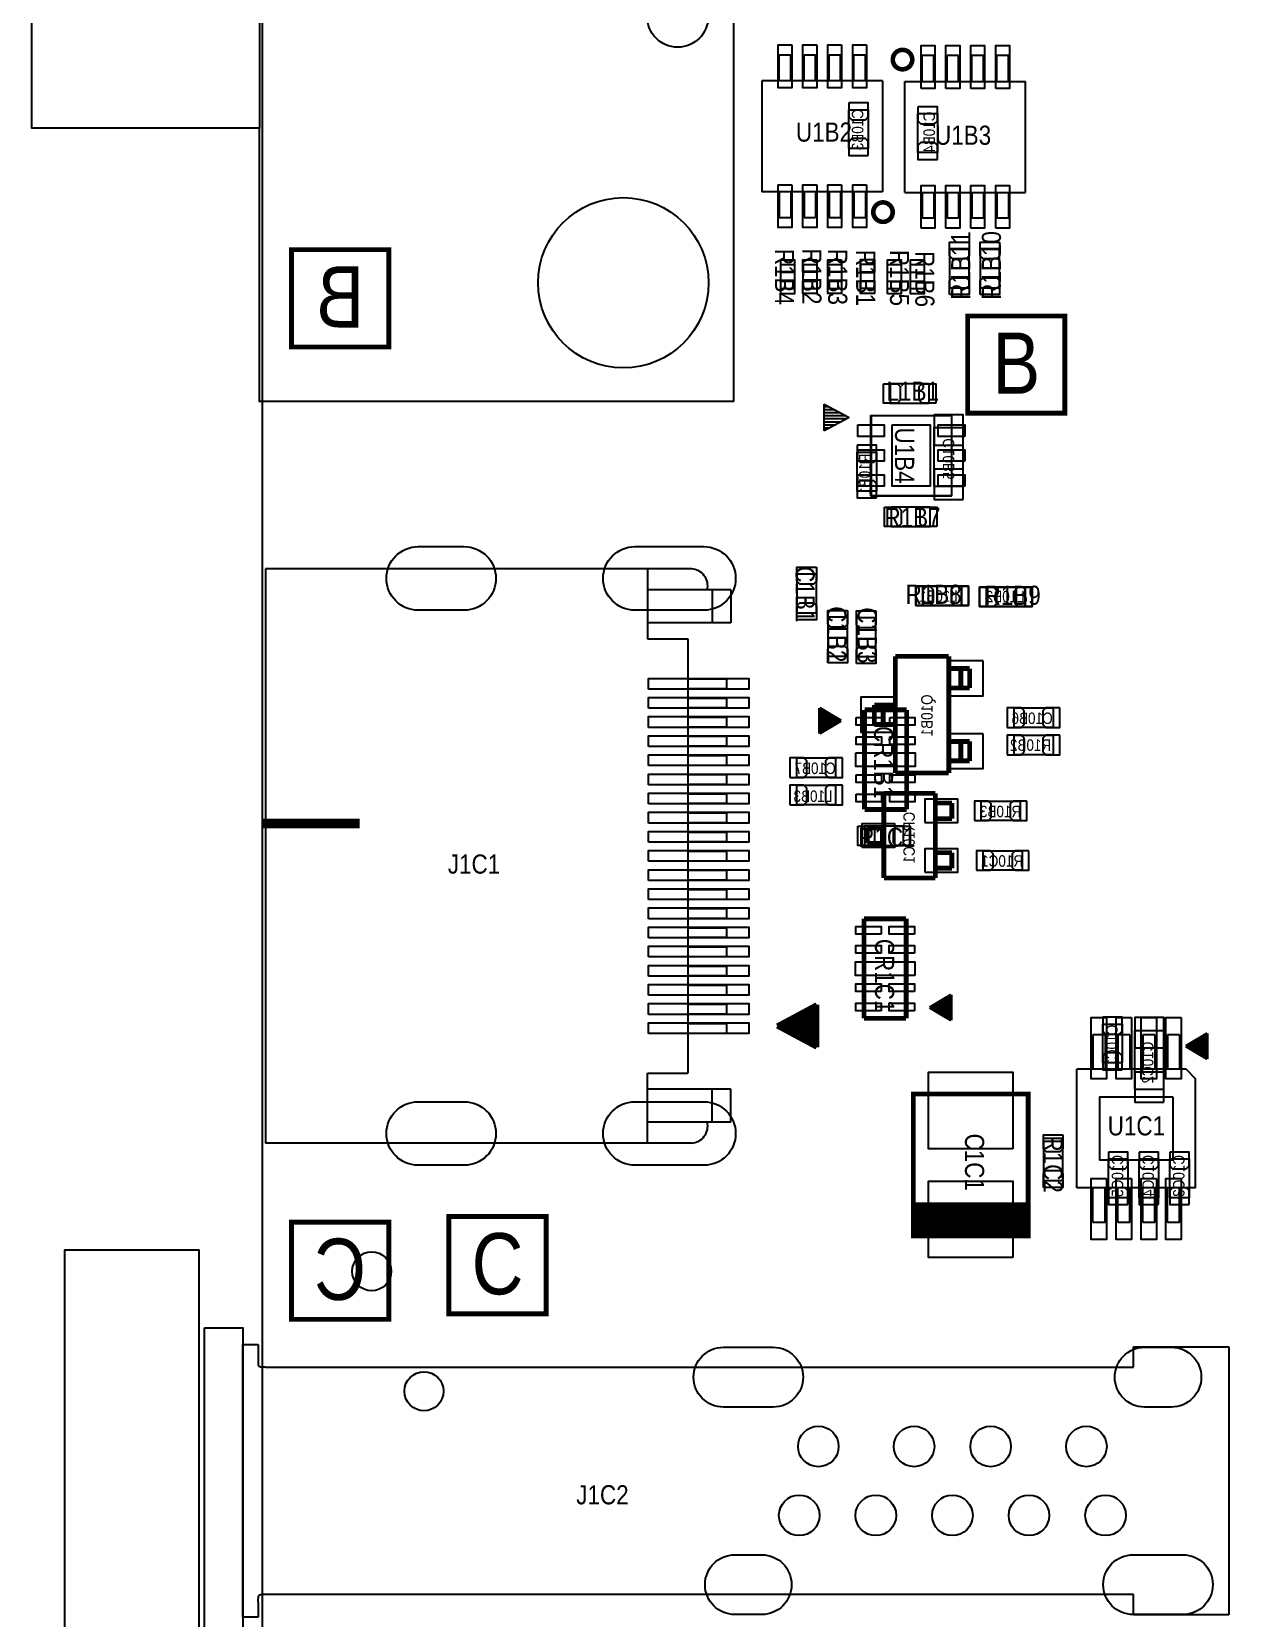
# Model space of a CAD drawing. Extents: x -11 to 122, y -5 to 122.
# Drawn here: x -11.02 to 20.41, y 50.44 to 91.88 of the extents above; entities that cross this region are included whole.
import ezdxf
from ezdxf.enums import TextEntityAlignment as Align

# ---------------------------------------------------------------- set-up
doc = ezdxf.new("R2010")
doc.units = 0
doc.header["$MEASUREMENT"] = 0
for name, color, linetype in [('BG_OUTLINE', 7, 'CONTINUOUS'), ('BG_SILKSCREEN_BOTTOM', 7, 'CONTINUOUS'), ('BG_SILKSCREEN_TOP', 7, 'CONTINUOUS'), ('PG_ASSEMBLY_BOTTOM', 7, 'CONTINUOUS'), ('PG_ASSEMBLY_TOP', 7, 'CONTINUOUS'), ('PIN_BOTTOM', 7, 'CONTINUOUS'), ('PIN_TOP', 7, 'CONTINUOUS'), ('RD_ASSEMBLY_BOTTOM', 7, 'CONTINUOUS'), ('RD_ASSEMBLY_TOP', 7, 'CONTINUOUS')]:
    doc.layers.add(name, color=color, linetype=linetype)

msp = doc.modelspace()

# ---------------------------------------------------------------- linework, layer by layer
at = {"layer": 'BG_OUTLINE'}
msp.add_lwpolyline([(-5, -5), (-5, 122), (122, 122), (122, -5)], close=True, dxfattribs=at)
at = {"layer": 'BG_SILKSCREEN_BOTTOM', "const_width": 0.127}
for points in [[(-4.238, 86.186), (-1.698, 86.186), (-1.698, 83.646), (-4.238, 83.646)], [(-4.238, 60.786), (-1.698, 60.786), (-1.698, 58.246), (-4.238, 58.246)]]:
    msp.add_lwpolyline(points, close=True, dxfattribs=at)
at = {"layer": 'BG_SILKSCREEN_BOTTOM', "const_width": 0.254}
msp.add_lwpolyline([(-5, 71.2), (-2.46, 71.2)], dxfattribs=at)
at = {"layer": 'BG_SILKSCREEN_TOP', "const_width": 0.127}
for points in [[(13.419, 84.455), (15.959, 84.455), (15.959, 81.915), (13.419, 81.915)], [(-0.129, 60.931), (2.411, 60.931), (2.411, 58.391), (-0.129, 58.391)]]:
    msp.add_lwpolyline(points, close=True, dxfattribs=at)
at = {"layer": 'BG_SILKSCREEN_TOP', "const_width": 0.254}
msp.add_lwpolyline([(-5, 71.2), (-2.46, 71.2)], dxfattribs=at)
at = {"layer": 'PG_ASSEMBLY_BOTTOM'}
for points in [[(10.315, 88.828), (10.315, 89.844), (10.823, 89.844), (10.823, 88.828)], [(12.122, 88.724), (12.122, 89.74), (12.63, 89.74), (12.63, 88.724)], [(12.539, 80.006), (13.301, 80.006), (13.301, 81.53), (12.539, 81.53)], [(10.534, 79.883), (10.534, 80.899), (11.042, 80.899), (11.042, 79.883)], [(13.261, 76.89), (12.245, 76.89), (12.245, 77.398), (13.261, 77.398)], [(14.925, 76.864), (13.909, 76.864), (13.909, 77.372), (14.925, 77.372)], [(14.632, 74.217), (15.648, 74.217), (15.648, 73.709), (14.632, 73.709)], [(15.648, 72.994), (14.632, 72.994), (14.632, 73.502), (15.648, 73.502)], [(8.954, 72.912), (9.97, 72.912), (9.97, 72.404), (8.954, 72.404)], [(9.97, 71.689), (8.954, 71.689), (8.954, 72.197), (9.97, 72.197)], [(13.774, 71.785), (14.79, 71.785), (14.79, 71.277), (13.774, 71.277)], [(13.826, 70.485), (14.842, 70.485), (14.842, 69.977), (13.826, 69.977)], [(17.453, 65.96), (17.453, 64.944), (16.945, 64.944), (16.945, 65.96)], [(17.78, 64.261), (18.542, 64.261), (18.542, 65.785), (17.78, 65.785)], [(17.096, 61.422), (17.096, 62.438), (17.604, 62.438), (17.604, 61.422)], [(17.896, 61.422), (17.896, 62.438), (18.404, 62.438), (18.404, 61.422)], [(18.696, 61.422), (18.696, 62.438), (19.204, 62.438), (19.204, 61.422)]]:
    msp.add_lwpolyline(points, close=True, dxfattribs=at)
at = {"layer": 'PG_ASSEMBLY_BOTTOM', "const_width": 0.127}
for points in [[(11.53, 75.564), (11.53, 72.516)], [(11.53, 75.564), (12.926, 75.564)], [(12.926, 75.564), (12.926, 72.516)], [(12.926, 75.246), (13.473, 75.246)], [(13.242, 74.738), (13.242, 75.246)], [(13.473, 74.738), (13.473, 75.246)], [(12.926, 74.738), (13.473, 74.738)], [(11.53, 74.294), (10.983, 74.294)], [(10.983, 73.786), (10.983, 74.294)], [(11.214, 73.786), (11.214, 74.294)], [(11.53, 73.786), (10.983, 73.786)], [(12.926, 73.342), (13.473, 73.342)], [(13.242, 73.342), (13.242, 72.834)], [(13.473, 73.342), (13.473, 72.834)], [(11.53, 72.516), (12.926, 72.516)], [(12.926, 72.834), (13.473, 72.834)], [(11.23, 71.986), (11.23, 69.776)], [(12.576, 71.986), (11.23, 71.986)], [(12.576, 69.776), (12.576, 71.986)], [(13.008, 71.732), (12.576, 71.732)], [(13.008, 71.325), (13.008, 71.732)], [(12.576, 71.325), (13.008, 71.325)], [(10.798, 71.084), (10.798, 70.678)], [(11.23, 71.084), (10.798, 71.084)], [(10.798, 70.678), (11.23, 70.678)], [(12.576, 70.437), (13.008, 70.437)], [(13.008, 70.03), (13.008, 70.437)], [(12.576, 70.03), (13.008, 70.03)], [(11.23, 69.776), (12.576, 69.776)]]:
    msp.add_lwpolyline(points, dxfattribs=at)
at = {"layer": 'PG_ASSEMBLY_TOP'}
for points in [[(7.307, 113.414), (7.307, 82.22), (-5.073, 82.22), (-5.073, 89.359), (-11.023, 89.359), (-11.023, 106.275), (-5.073, 106.275), (-5.073, 113.414)], [(13.454, 85.192), (13.454, 86.208), (12.946, 86.208), (12.946, 85.192)], [(14.254, 85.192), (14.254, 86.208), (13.746, 86.208), (13.746, 85.192)], [(8.543, 85.799), (8.899, 85.799), (8.899, 85.163), (8.543, 85.163)], [(9.476, 85.164), (9.12, 85.164), (9.12, 85.8), (9.476, 85.8)], [(10.126, 85.164), (9.77, 85.164), (9.77, 85.8), (10.126, 85.8)], [(10.981, 85.17), (10.625, 85.17), (10.625, 85.806), (10.981, 85.806)], [(11.325, 85.799), (11.681, 85.799), (11.681, 85.163), (11.325, 85.163)], [(12.281, 85.163), (11.925, 85.163), (11.925, 85.799), (12.281, 85.799)], [(11.398, 82.178), (12.414, 82.178), (12.414, 82.686), (11.398, 82.686)], [(12.44, 79.462), (11.424, 79.462), (11.424, 78.954), (12.44, 78.954)], [(9.468, 76.698), (9.468, 77.714), (8.96, 77.714), (8.96, 76.698)], [(13.261, 77.398), (12.245, 77.398), (12.245, 76.89), (13.261, 76.89)], [(14.925, 77.372), (13.909, 77.372), (13.909, 76.864), (14.925, 76.864)], [(10.277, 75.572), (10.277, 76.588), (9.769, 76.588), (9.769, 75.572)], [(11.025, 75.557), (11.025, 76.573), (10.517, 76.573), (10.517, 75.557)], [(10.726, 70.62), (11.742, 70.62), (11.742, 71.128), (10.726, 71.128)], [(15.904, 61.872), (15.904, 62.888), (15.396, 62.888), (15.396, 61.872)], [(-10.16, 49.562), (-10.16, 60.062), (-6.66, 60.062), (-6.66, 49.562)], [(-10.16, 60.062), (-6.66, 60.062), (-6.66, 49.562), (-10.16, 49.562)], [(-6.51, 58.026), (-5.51, 58.026), (-5.51, 50.026), (-6.51, 50.026)]]:
    msp.add_lwpolyline(points, close=True, dxfattribs=at)
for points in [[(-5.073, 106.275), (-5.073, 89.359)], [(8.498, 91.275), (8.798, 91.275)], [(8.498, 90.6), (8.498, 91.275)], [(8.798, 90.6), (8.798, 91.275)], [(9.148, 91.275), (9.448, 91.275)], [(9.148, 90.6), (9.148, 91.275)], [(9.448, 90.6), (9.448, 91.275)], [(9.798, 91.275), (10.098, 91.275)], [(9.798, 90.6), (9.798, 91.275)], [(10.098, 90.6), (10.098, 91.275)], [(10.448, 90.6), (10.448, 91.275)], [(10.448, 91.275), (10.748, 91.275)], [(10.748, 90.6), (10.748, 91.275)], [(12.232, 90.581), (12.232, 91.256)], [(12.532, 91.256), (12.232, 91.256)], [(12.532, 90.581), (12.532, 91.256)], [(13.182, 91.256), (12.882, 91.256)], [(12.882, 90.581), (12.882, 91.256)], [(13.182, 90.581), (13.182, 91.256)], [(13.832, 91.256), (13.532, 91.256)], [(13.532, 90.581), (13.532, 91.256)], [(13.832, 90.581), (13.832, 91.256)], [(14.482, 91.256), (14.182, 91.256)], [(14.182, 90.581), (14.182, 91.256)], [(14.482, 90.581), (14.482, 91.256)], [(8.048, 90.6), (8.048, 87.7)], [(11.198, 90.6), (8.048, 90.6)], [(11.198, 90.6), (11.198, 87.7)], [(11.782, 87.681), (11.782, 90.581)], [(11.782, 90.581), (14.932, 90.581)], [(14.932, 87.681), (14.932, 90.581)], [(11.198, 87.7), (8.048, 87.7)], [(8.498, 87.7), (8.498, 87.025)], [(8.798, 87.7), (8.798, 87.025)], [(9.148, 87.7), (9.148, 87.025)], [(9.448, 87.7), (9.448, 87.025)], [(9.798, 87.7), (9.798, 87.025)], [(10.098, 87.7), (10.098, 87.025)], [(10.448, 87.7), (10.448, 87.025)], [(10.748, 87.7), (10.748, 87.025)], [(11.782, 87.681), (14.932, 87.681)], [(12.232, 87.681), (12.232, 87.006)], [(12.532, 87.681), (12.532, 87.006)], [(12.882, 87.681), (12.882, 87.006)], [(13.182, 87.681), (13.182, 87.006)], [(13.532, 87.681), (13.532, 87.006)], [(13.832, 87.681), (13.832, 87.006)], [(14.182, 87.681), (14.182, 87.006)], [(14.482, 87.681), (14.482, 87.006)], [(8.498, 87.025), (8.798, 87.025)], [(9.148, 87.025), (9.448, 87.025)], [(9.798, 87.025), (10.098, 87.025)], [(10.448, 87.025), (10.748, 87.025)], [(12.532, 87.006), (12.232, 87.006)], [(13.182, 87.006), (12.882, 87.006)], [(13.832, 87.006), (13.532, 87.006)], [(14.482, 87.006), (14.182, 87.006)], [(9.67, 82.154), (10.322, 81.803)], [(9.67, 81.453), (9.67, 82.154)], [(9.67, 82.093), (9.783, 82.093)], [(9.67, 82.013), (9.932, 82.013)], [(9.67, 81.933), (10.081, 81.933)], [(9.67, 81.853), (10.23, 81.853)], [(10.322, 81.803), (9.67, 81.453)], [(9.67, 81.773), (10.266, 81.773)], [(9.67, 81.693), (10.116, 81.693)], [(10.896, 81.859), (12.996, 81.859), (12.996, 79.759), (10.891, 79.759), (10.891, 81.859), (12.996, 81.859)], [(10.896, 81.859), (10.896, 79.759)], [(12.996, 81.859), (12.996, 79.759)], [(9.67, 81.613), (9.967, 81.613)], [(9.67, 81.533), (9.818, 81.533)], [(10.896, 79.759), (12.996, 79.759)], [(-4.92, 77.85), (-4.92, 62.85)], [(5.058, 77.85), (-4.92, 77.85)], [(5.058, 77.85), (5.058, 76.02)], [(6.207, 77.85), (5.058, 77.85)], [(7.23, 77.3), (5.058, 77.3)], [(6.745, 77.3), (6.745, 76.441)], [(7.23, 77.3), (7.23, 76.441)], [(7.23, 76.441), (5.058, 76.441)], [(5.058, 76.02), (6.11, 76.02)], [(6.11, 76.02), (6.11, 64.68)], [(6.11, 74.975), (7.12, 74.975)], [(6.11, 74.725), (7.12, 74.725)], [(7.12, 74.975), (7.12, 74.725)], [(6.11, 74.475), (7.12, 74.475)], [(6.11, 74.225), (7.12, 74.225)], [(7.12, 74.475), (7.12, 74.225)], [(6.11, 73.975), (7.12, 73.975)], [(7.12, 73.975), (7.12, 73.725)], [(6.11, 73.725), (7.12, 73.725)], [(6.11, 73.475), (7.12, 73.475)], [(7.12, 73.475), (7.12, 73.225)], [(6.11, 73.225), (7.12, 73.225)], [(6.11, 72.975), (7.12, 72.975)], [(7.12, 72.975), (7.12, 72.725)], [(6.11, 72.725), (7.12, 72.725)], [(6.11, 72.475), (7.12, 72.475)], [(6.11, 72.225), (7.12, 72.225)], [(7.12, 72.475), (7.12, 72.225)], [(6.11, 71.975), (7.12, 71.975)], [(6.11, 71.725), (7.12, 71.725)], [(7.12, 71.975), (7.12, 71.725)], [(6.11, 71.475), (7.12, 71.475)], [(7.12, 71.475), (7.12, 71.225)], [(6.11, 71.225), (7.12, 71.225)], [(6.11, 70.975), (7.12, 70.975)], [(7.12, 70.975), (7.12, 70.725)], [(6.11, 70.725), (7.12, 70.725)], [(6.11, 70.475), (7.12, 70.475)], [(7.12, 70.475), (7.12, 70.225)], [(6.11, 70.225), (7.12, 70.225)], [(6.11, 69.975), (7.12, 69.975)], [(6.11, 69.725), (7.12, 69.725)], [(7.12, 69.975), (7.12, 69.725)], [(6.11, 69.475), (7.12, 69.475)], [(6.11, 69.225), (7.12, 69.225)], [(7.12, 69.475), (7.12, 69.225)], [(6.11, 68.975), (7.12, 68.975)], [(7.12, 68.975), (7.12, 68.725)], [(6.11, 68.725), (7.12, 68.725)], [(6.11, 68.475), (7.12, 68.475)], [(7.12, 68.475), (7.12, 68.225)], [(6.11, 68.225), (7.12, 68.225)], [(6.11, 67.975), (7.12, 67.975)], [(7.12, 67.975), (7.12, 67.725)], [(6.11, 67.725), (7.12, 67.725)], [(6.11, 67.475), (7.12, 67.475)], [(6.11, 67.225), (7.12, 67.225)], [(7.12, 67.475), (7.12, 67.225)], [(6.11, 66.975), (7.12, 66.975)], [(6.11, 66.725), (7.12, 66.725)], [(7.12, 66.975), (7.12, 66.725)], [(6.11, 66.475), (7.12, 66.475)], [(7.12, 66.475), (7.12, 66.225)], [(6.11, 66.225), (7.12, 66.225)], [(6.11, 65.975), (7.12, 65.975)], [(7.12, 65.975), (7.12, 65.725)], [(6.11, 65.725), (7.12, 65.725)], [(16.691, 65.679), (16.69, 64.779)], [(17.006, 65.679), (16.691, 65.679)], [(17.006, 65.679), (17.006, 64.779)], [(17.655, 65.679), (17.341, 65.679)], [(17.341, 65.679), (17.341, 64.779)], [(17.655, 65.679), (17.655, 64.779)], [(18.305, 65.679), (17.99, 65.679)], [(17.99, 65.679), (17.99, 64.779)], [(18.305, 65.679), (18.306, 64.779)], [(18.955, 65.679), (18.64, 65.679)], [(18.64, 65.679), (18.64, 64.779)], [(18.955, 65.679), (18.955, 64.779)], [(5.058, 64.68), (6.11, 64.68)], [(5.058, 62.85), (5.058, 64.68)], [(16.273, 61.679), (16.273, 64.779)], [(19.373, 61.679), (19.373, 64.529), (19.123, 64.779), (16.273, 64.779)], [(7.23, 64.259), (5.058, 64.259)], [(6.745, 63.4), (6.745, 64.259)], [(7.23, 63.4), (7.23, 64.259)], [(7.23, 63.4), (5.058, 63.4)], [(5.058, 62.85), (-4.92, 62.85)], [(6.207, 62.85), (5.058, 62.85)], [(19.373, 61.679), (16.273, 61.679)], [(16.691, 60.779), (16.69, 61.679)], [(17.006, 60.779), (17.006, 61.679)], [(17.341, 60.779), (17.341, 61.679)], [(17.655, 60.779), (17.655, 61.679)], [(17.99, 60.779), (17.99, 61.679)], [(18.305, 60.779), (18.305, 61.679)], [(18.64, 60.779), (18.64, 61.679)], [(18.955, 60.779), (18.955, 61.679)], [(17.006, 60.779), (16.691, 60.779)], [(17.655, 60.779), (17.341, 60.779)], [(18.305, 60.779), (17.99, 60.779)], [(18.955, 60.779), (18.64, 60.779)], [(-5.51, 50.465), (-5.51, 57.587)], [(-5.51, 57.587), (-5.114, 57.587)], [(-5.114, 57.587), (-5.114, 57.191)], [(-5.114, 57.191), (-5.114, 57.095)], [(17.747, 56.994), (17.747, 57.526)], [(17.747, 57.526), (20.24, 57.526)], [(20.24, 57.526), (20.24, 50.526)], [(-4.916, 56.994), (-5.013, 56.994)], [(-4.916, 56.994), (17.747, 56.994)], [(-4.916, 51.058), (-5.013, 51.058)], [(17.747, 51.058), (-4.916, 51.058)], [(17.747, 50.526), (17.747, 51.058)], [(-5.114, 50.861), (-5.114, 50.957)], [(-5.114, 50.861), (-5.114, 50.465)], [(-5.114, 50.465), (-5.51, 50.465)], [(20.24, 50.526), (17.747, 50.526)]]:
    msp.add_lwpolyline(points, dxfattribs=at)
at = {"layer": 'PG_ASSEMBLY_TOP', "const_width": 0.12}
for points in [[(11.972, 91.152, 1), (11.464, 91.153, 1)], [(11.462, 87.168, 1), (10.954, 87.167, 1)]]:
    msp.add_lwpolyline(points, format="xyb", close=True, dxfattribs=at)
at = {"layer": 'PG_ASSEMBLY_TOP'}
for points in [[(6.618, 77.3, 0.469258), (6.207, 77.85)], [(6.207, 62.85, 0.468906), (6.618, 63.4)], [(-5.114, 57.095, 0.412482), (-5.013, 56.994)], [(-5.013, 51.058, 0.412482), (-5.114, 50.957)]]:
    msp.add_lwpolyline(points, format="xyb", dxfattribs=at)
for points, const_width in [([(9.552, 74.218), (9.552, 73.548)], 0.076), ([(10.113, 73.883), (9.552, 74.218)], 0.076), ([(9.568, 74.191), (9.568, 73.575)], 0.076), ([(10.083, 73.883), (9.568, 74.191)], 0.076), ([(9.583, 74.164), (9.583, 73.602)], 0.076), ([(10.053, 73.883), (9.583, 74.164)], 0.076), ([(10.726, 71.566), (10.726, 74.166)], 0.127), ([(10.726, 74.166), (11.826, 74.166)], 0.127), ([(11.826, 74.166), (11.826, 71.566)], 0.127), ([(9.552, 73.548), (10.113, 73.883)], 0.076), ([(9.568, 73.575), (10.083, 73.883)], 0.076), ([(9.583, 73.602), (10.053, 73.883)], 0.076), ([(9.598, 74.137), (9.598, 73.629)], 0.076), ([(10.024, 73.883), (9.598, 74.137)], 0.076), ([(9.598, 73.629), (10.024, 73.883)], 0.076), ([(9.613, 74.11), (9.613, 73.656)], 0.076), ([(9.994, 73.883), (9.613, 74.11)], 0.076), ([(9.613, 73.656), (9.994, 73.883)], 0.076), ([(9.629, 74.083), (9.629, 73.683)], 0.076), ([(9.964, 73.883), (9.629, 74.083)], 0.076), ([(9.629, 73.683), (9.964, 73.883)], 0.076), ([(9.644, 74.056), (9.644, 73.71)], 0.076), ([(9.934, 73.883), (9.644, 74.056)], 0.076), ([(9.644, 73.71), (9.934, 73.883)], 0.076), ([(9.659, 74.03), (9.659, 73.736)], 0.076), ([(9.905, 73.883), (9.659, 74.03)], 0.076), ([(9.659, 73.736), (9.905, 73.883)], 0.076), ([(9.674, 74.003), (9.674, 73.763)], 0.076), ([(9.875, 73.883), (9.674, 74.003)], 0.076), ([(9.674, 73.763), (9.875, 73.883)], 0.076), ([(9.69, 73.976), (9.69, 73.79)], 0.076), ([(9.845, 73.883), (9.69, 73.976)], 0.076), ([(9.69, 73.79), (9.845, 73.883)], 0.076), ([(9.705, 73.949), (9.705, 73.817)], 0.076), ([(9.816, 73.883), (9.705, 73.949)], 0.076), ([(9.705, 73.817), (9.816, 73.883)], 0.076), ([(11.826, 71.566), (10.726, 71.566)], 0.127), ([(10.713, 68.708), (11.813, 68.708)], 0.127), ([(10.713, 66.108), (10.713, 68.708)], 0.127), ([(11.813, 68.708), (11.813, 66.108)], 0.127), ([(12.987, 66.726), (12.426, 66.391)], 0.076), ([(12.971, 66.699), (12.456, 66.391)], 0.076), ([(12.971, 66.083), (12.971, 66.699)], 0.076), ([(12.987, 66.056), (12.987, 66.726)], 0.076), ([(9.479, 66.465), (8.444, 65.909)], 0.13), ([(9.479, 66.369), (9.3, 66.369)], 0.13), ([(9.479, 65.353), (9.479, 66.465)], 0.13), ([(12.426, 66.391), (12.987, 66.056)], 0.076), ([(12.456, 66.391), (12.971, 66.083)], 0.076), ([(12.956, 66.672), (12.486, 66.391)], 0.076), ([(12.486, 66.391), (12.956, 66.11)], 0.076), ([(12.941, 66.645), (12.515, 66.391)], 0.076), ([(12.515, 66.391), (12.941, 66.137)], 0.076), ([(12.926, 66.618), (12.545, 66.391)], 0.076), ([(12.545, 66.391), (12.926, 66.164)], 0.076), ([(12.91, 66.591), (12.575, 66.391)], 0.076), ([(12.575, 66.391), (12.91, 66.191)], 0.076), ([(12.895, 66.564), (12.605, 66.391)], 0.076), ([(12.605, 66.391), (12.895, 66.218)], 0.076), ([(12.88, 66.538), (12.634, 66.391)], 0.076), ([(12.634, 66.391), (12.88, 66.244)], 0.076), ([(12.865, 66.511), (12.664, 66.391)], 0.076), ([(12.664, 66.391), (12.865, 66.271)], 0.076), ([(12.849, 66.484), (12.694, 66.391)], 0.076), ([(12.694, 66.391), (12.849, 66.298)], 0.076), ([(12.834, 66.457), (12.723, 66.391)], 0.076), ([(12.723, 66.391), (12.834, 66.325)], 0.076), ([(12.834, 66.325), (12.834, 66.457)], 0.076), ([(12.849, 66.298), (12.849, 66.484)], 0.076), ([(12.865, 66.271), (12.865, 66.511)], 0.076), ([(12.88, 66.244), (12.88, 66.538)], 0.076), ([(12.895, 66.218), (12.895, 66.564)], 0.076), ([(12.91, 66.191), (12.91, 66.591)], 0.076), ([(12.926, 66.164), (12.926, 66.618)], 0.076), ([(12.941, 66.137), (12.941, 66.645)], 0.076), ([(12.956, 66.11), (12.956, 66.672)], 0.076), ([(8.444, 65.909), (9.479, 65.353)], 0.13), ([(9.479, 65.861), (8.533, 65.861)], 0.13), ([(9.479, 65.988), (8.59, 65.988)], 0.13), ([(9.479, 66.115), (8.827, 66.115)], 0.13), ([(9.479, 66.242), (9.063, 66.242)], 0.13), ([(11.813, 66.108), (10.713, 66.108)], 0.127), ([(9.479, 65.734), (8.77, 65.734)], 0.13), ([(9.479, 65.607), (9.006, 65.607)], 0.13), ([(9.479, 65.48), (9.243, 65.48)], 0.13), ([(19.677, 65.717), (19.116, 65.381)], 0.076), ([(19.662, 65.69), (19.145, 65.381)], 0.076), ([(19.645, 65.662), (19.176, 65.382)], 0.076), ([(19.631, 65.636), (19.203, 65.381)], 0.076), ([(19.616, 65.608), (19.235, 65.381)], 0.076), ([(19.6, 65.583), (19.265, 65.382)], 0.076), ([(19.585, 65.555), (19.295, 65.381)], 0.076), ([(19.57, 65.53), (19.324, 65.381)], 0.076), ([(19.554, 65.502), (19.354, 65.382)], 0.076), ([(19.539, 65.474), (19.385, 65.381)], 0.076), ([(19.523, 65.448), (19.413, 65.381)], 0.076), ([(19.524, 65.316), (19.523, 65.448)], 0.076), ([(19.54, 65.288), (19.539, 65.474)], 0.076), ([(19.554, 65.263), (19.554, 65.502)], 0.076), ([(19.57, 65.234), (19.57, 65.53)], 0.076), ([(19.585, 65.209), (19.585, 65.555)], 0.076), ([(19.601, 65.182), (19.6, 65.583)], 0.076), ([(19.616, 65.154), (19.616, 65.608)], 0.076), ([(19.631, 65.128), (19.631, 65.636)], 0.076), ([(19.646, 65.1), (19.645, 65.662)], 0.076), ([(19.662, 65.074), (19.662, 65.69)], 0.076), ([(19.677, 65.047), (19.677, 65.717)], 0.076), ([(19.116, 65.381), (19.677, 65.047)], 0.076), ([(19.145, 65.381), (19.662, 65.074)], 0.076), ([(19.176, 65.382), (19.646, 65.1)], 0.076), ([(19.203, 65.381), (19.631, 65.128)], 0.076), ([(19.235, 65.381), (19.616, 65.154)], 0.076), ([(19.265, 65.382), (19.601, 65.182)], 0.076), ([(19.295, 65.381), (19.585, 65.209)], 0.076), ([(19.324, 65.381), (19.57, 65.234)], 0.076), ([(19.354, 65.382), (19.554, 65.263)], 0.076), ([(19.385, 65.381), (19.54, 65.288)], 0.076), ([(19.413, 65.381), (19.524, 65.316)], 0.076), ([(12.001, 60.426), (12.001, 64.134), (14.999, 64.134), (14.999, 60.426), (12.001, 60.426), (12.001, 60.578)], 0.127), ([(12.001, 61.366), (12.001, 61.239), (14.999, 61.239), (14.999, 61.112)], 0.127), ([(12.001, 61.289), (12.001, 61.162), (14.999, 61.162), (14.999, 61.035)], 0.127), ([(12.001, 61.188), (12.001, 61.061), (14.999, 61.061), (14.999, 60.934)], 0.127), ([(12.001, 61.01), (12.001, 60.985), (14.999, 60.985), (14.999, 61.162)], 0.127), ([(12.001, 60.807), (12.001, 60.781), (14.999, 60.781), (14.999, 60.959)], 0.127), ([(12.001, 60.934), (14.999, 60.934)], 0.127), ([(12.001, 60.87), (14.999, 60.87)], 0.127), ([(12.001, 60.578), (12.001, 60.553), (14.999, 60.553), (14.999, 60.731)], 0.127), ([(12.001, 60.731), (14.999, 60.731)], 0.127), ([(12.001, 60.629), (14.999, 60.629)], 0.127), ([(12.001, 60.502), (14.999, 60.502)], 0.127)]:
    msp.add_lwpolyline(points, dxfattribs=dict(at, const_width=const_width))
at = {"layer": 'PIN_BOTTOM'}
for points in [[(10.315, 90.022), (10.315, 89.658), (10.391, 89.582), (10.747, 89.582), (10.823, 89.658), (10.823, 90.022)], [(12.122, 89.918), (12.122, 89.554), (12.198, 89.478), (12.554, 89.478), (12.63, 89.554), (12.63, 89.918)], [(10.823, 88.65), (10.823, 89.014), (10.747, 89.09), (10.391, 89.09), (10.315, 89.014), (10.315, 88.65)], [(12.63, 88.546), (12.63, 88.91), (12.554, 88.986), (12.198, 88.986), (12.122, 88.91), (12.122, 88.546)], [(13.3, 81.084), (13.3, 81.874), (12.54, 81.874), (12.54, 81.084)], [(10.534, 81.077), (10.534, 80.713), (10.61, 80.637), (10.966, 80.637), (11.042, 80.713), (11.042, 81.077)], [(13.3, 79.662), (13.3, 80.452), (12.54, 80.452), (12.54, 79.662)], [(11.042, 79.705), (11.042, 80.069), (10.966, 80.145), (10.61, 80.145), (10.534, 80.069), (10.534, 79.705)], [(12.067, 76.89), (12.431, 76.89), (12.507, 76.966), (12.507, 77.322), (12.431, 77.398), (12.067, 77.398)], [(13.439, 77.398), (13.075, 77.398), (12.999, 77.322), (12.999, 76.966), (13.075, 76.89), (13.439, 76.89)], [(13.731, 76.864), (14.095, 76.864), (14.171, 76.94), (14.171, 77.296), (14.095, 77.372), (13.731, 77.372)], [(15.103, 77.372), (14.739, 77.372), (14.663, 77.296), (14.663, 76.94), (14.739, 76.864), (15.103, 76.864)], [(13.826, 75.447), (12.916, 75.447), (12.916, 74.537), (13.826, 74.537)], [(11.54, 74.495), (10.63, 74.495), (10.63, 73.585), (11.54, 73.585)], [(14.454, 73.709), (14.818, 73.709), (14.894, 73.785), (14.894, 74.141), (14.818, 74.217), (14.454, 74.217)], [(15.826, 74.217), (15.462, 74.217), (15.386, 74.141), (15.386, 73.785), (15.462, 73.709), (15.826, 73.709)], [(13.826, 73.543), (12.916, 73.543), (12.916, 72.633), (13.826, 72.633)], [(14.454, 72.994), (14.818, 72.994), (14.894, 73.07), (14.894, 73.426), (14.818, 73.502), (14.454, 73.502)], [(15.826, 73.502), (15.462, 73.502), (15.386, 73.426), (15.386, 73.07), (15.462, 72.994), (15.826, 72.994)], [(8.776, 72.404), (9.14, 72.404), (9.216, 72.48), (9.216, 72.836), (9.14, 72.912), (8.776, 72.912)], [(10.148, 72.912), (9.784, 72.912), (9.708, 72.836), (9.708, 72.48), (9.784, 72.404), (10.148, 72.404)], [(8.776, 71.689), (9.14, 71.689), (9.216, 71.765), (9.216, 72.121), (9.14, 72.197), (8.776, 72.197)], [(10.148, 72.197), (9.784, 72.197), (9.708, 72.121), (9.708, 71.765), (9.784, 71.689), (10.148, 71.689)], [(12.299, 71.226), (13.159, 71.226), (13.159, 71.836), (12.299, 71.836)], [(13.596, 71.277), (13.96, 71.277), (14.036, 71.353), (14.036, 71.709), (13.96, 71.785), (13.596, 71.785)], [(14.968, 71.785), (14.604, 71.785), (14.528, 71.709), (14.528, 71.353), (14.604, 71.277), (14.968, 71.277)], [(10.654, 70.576), (11.514, 70.576), (11.514, 71.186), (10.654, 71.186)], [(12.299, 69.926), (13.159, 69.926), (13.159, 70.536), (12.299, 70.536)], [(13.648, 69.977), (14.012, 69.977), (14.088, 70.053), (14.088, 70.409), (14.012, 70.485), (13.648, 70.485)], [(15.02, 70.485), (14.656, 70.485), (14.58, 70.409), (14.58, 70.053), (14.656, 69.977), (15.02, 69.977)], [(16.945, 66.138), (16.945, 65.774), (17.021, 65.698), (17.377, 65.698), (17.453, 65.774), (17.453, 66.138)], [(18.541, 65.339), (18.541, 66.129), (17.781, 66.129), (17.781, 65.339)], [(17.453, 64.766), (17.453, 65.13), (17.377, 65.206), (17.021, 65.206), (16.945, 65.13), (16.945, 64.766)], [(18.541, 63.917), (18.541, 64.707), (17.781, 64.707), (17.781, 63.917)], [(17.096, 62.616), (17.096, 62.252), (17.172, 62.176), (17.528, 62.176), (17.604, 62.252), (17.604, 62.616)], [(17.896, 62.616), (17.896, 62.252), (17.972, 62.176), (18.328, 62.176), (18.404, 62.252), (18.404, 62.616)], [(18.696, 62.616), (18.696, 62.252), (18.772, 62.176), (19.128, 62.176), (19.204, 62.252), (19.204, 62.616)], [(17.604, 61.244), (17.604, 61.608), (17.528, 61.684), (17.172, 61.684), (17.096, 61.608), (17.096, 61.244)], [(18.404, 61.244), (18.404, 61.608), (18.328, 61.684), (17.972, 61.684), (17.896, 61.608), (17.896, 61.244)], [(19.204, 61.244), (19.204, 61.608), (19.128, 61.684), (18.772, 61.684), (18.696, 61.608), (18.696, 61.244)]]:
    msp.add_lwpolyline(points, close=True, dxfattribs=at)
for points in [[(-0.93, 78.43), (0.27, 78.43, -1), (0.27, 76.77), (-0.93, 76.77, -1)], [(4.73, 78.43), (6.53, 78.43, -1), (6.53, 76.77), (4.73, 76.77, -1)], [(-0.93, 63.93), (0.27, 63.93, -1), (0.27, 62.27), (-0.93, 62.27, -1)], [(4.73, 63.93), (6.53, 63.93, -1), (6.53, 62.27), (4.73, 62.27, -1)], [(8.34, 55.956), (7.04, 55.956, -1), (7.04, 57.516), (8.34, 57.516, -1)], [(18.74, 55.956), (18.04, 55.956, -1), (18.04, 57.516), (18.74, 57.516, -1)], [(8.04, 50.536), (7.34, 50.536, -1), (7.34, 52.096), (8.04, 52.096, -1)], [(19.04, 50.536), (17.74, 50.536, -1), (17.74, 52.096), (19.04, 52.096, -1)]]:
    msp.add_lwpolyline(points, format="xyb", close=True, dxfattribs=at)
for centre, radius in [((5.847, 92.277), 0.8), ((4.427, 85.322), 2.225), ((-0.78, 56.368), 0.51), ((9.52, 54.926), 0.53), ((12.02, 54.926), 0.53), ((14.02, 54.926), 0.53), ((16.52, 54.926), 0.53), ((9.02, 53.126), 0.53), ((11.02, 53.126), 0.53), ((13.02, 53.126), 0.53), ((15.02, 53.126), 0.53), ((17.02, 53.126), 0.53)]:
    msp.add_circle(centre, radius, dxfattribs=at)
at = {"layer": 'PIN_TOP'}
for points in [[(8.828, 91.535), (8.828, 90.415), (8.468, 90.415), (8.468, 91.535)], [(9.478, 91.535), (9.478, 90.415), (9.118, 90.415), (9.118, 91.535)], [(10.128, 91.535), (10.128, 90.415), (9.768, 90.415), (9.768, 91.535)], [(10.778, 91.535), (10.778, 90.415), (10.418, 90.415), (10.418, 91.535)], [(12.202, 90.396), (12.202, 91.516), (12.562, 91.516), (12.562, 90.396)], [(12.852, 90.396), (12.852, 91.516), (13.212, 91.516), (13.212, 90.396)], [(13.502, 90.396), (13.502, 91.516), (13.862, 91.516), (13.862, 90.396)], [(14.152, 90.396), (14.152, 91.516), (14.512, 91.516), (14.512, 90.396)], [(8.828, 87.885), (8.828, 86.765), (8.468, 86.765), (8.468, 87.885)], [(9.478, 87.885), (9.478, 86.765), (9.118, 86.765), (9.118, 87.885)], [(10.128, 87.885), (10.128, 86.765), (9.768, 86.765), (9.768, 87.885)], [(10.778, 87.885), (10.778, 86.765), (10.418, 86.765), (10.418, 87.885)], [(12.202, 86.746), (12.202, 87.866), (12.562, 87.866), (12.562, 86.746)], [(12.852, 86.746), (12.852, 87.866), (13.212, 87.866), (13.212, 86.746)], [(13.502, 86.746), (13.502, 87.866), (13.862, 87.866), (13.862, 86.746)], [(14.152, 86.746), (14.152, 87.866), (14.512, 87.866), (14.512, 86.746)], [(13.454, 86.386), (13.454, 86.022), (13.378, 85.946), (13.022, 85.946), (12.946, 86.022), (12.946, 86.386)], [(14.254, 86.386), (14.254, 86.022), (14.178, 85.946), (13.822, 85.946), (13.746, 86.022), (13.746, 86.386)], [(8.541, 85.595), (8.541, 85.925), (8.901, 85.925), (8.901, 85.595)], [(9.478, 85.926), (9.478, 85.596), (9.118, 85.596), (9.118, 85.926)], [(10.128, 85.926), (10.128, 85.596), (9.768, 85.596), (9.768, 85.926)], [(10.983, 85.932), (10.983, 85.602), (10.623, 85.602), (10.623, 85.932)], [(11.323, 85.595), (11.323, 85.925), (11.683, 85.925), (11.683, 85.595)], [(12.283, 85.925), (12.283, 85.595), (11.923, 85.595), (11.923, 85.925)], [(10.983, 85.374), (10.983, 85.044), (10.623, 85.044), (10.623, 85.374)], [(12.946, 85.014), (12.946, 85.378), (13.022, 85.454), (13.378, 85.454), (13.454, 85.378), (13.454, 85.014)], [(13.746, 85.014), (13.746, 85.378), (13.822, 85.454), (14.178, 85.454), (14.254, 85.378), (14.254, 85.014)], [(8.541, 85.037), (8.541, 85.367), (8.901, 85.367), (8.901, 85.037)], [(9.478, 85.368), (9.478, 85.038), (9.118, 85.038), (9.118, 85.368)], [(10.128, 85.368), (10.128, 85.038), (9.768, 85.038), (9.768, 85.368)], [(11.323, 85.037), (11.323, 85.367), (11.683, 85.367), (11.683, 85.037)], [(12.283, 85.367), (12.283, 85.037), (11.923, 85.037), (11.923, 85.367)], [(11.22, 82.686), (11.584, 82.686), (11.66, 82.61), (11.66, 82.254), (11.584, 82.178), (11.22, 82.178)], [(12.592, 82.178), (12.228, 82.178), (12.152, 82.254), (12.152, 82.61), (12.228, 82.686), (12.592, 82.686)], [(10.551, 81.609), (11.241, 81.609), (11.241, 81.309), (10.551, 81.309)], [(11.451, 81.609), (12.441, 81.609), (12.441, 80.009), (11.451, 80.009)], [(13.341, 81.309), (12.651, 81.309), (12.651, 81.609), (13.341, 81.609)], [(10.551, 80.959), (11.241, 80.959), (11.241, 80.659), (10.551, 80.659)], [(13.341, 80.659), (12.651, 80.659), (12.651, 80.959), (13.341, 80.959)], [(10.551, 80.309), (11.241, 80.309), (11.241, 80.009), (10.551, 80.009)], [(13.341, 80.009), (12.651, 80.009), (12.651, 80.309), (13.341, 80.309)], [(11.246, 79.462), (11.61, 79.462), (11.686, 79.386), (11.686, 79.03), (11.61, 78.954), (11.246, 78.954)], [(12.618, 78.954), (12.254, 78.954), (12.178, 79.03), (12.178, 79.386), (12.254, 79.462), (12.618, 79.462)], [(9.468, 77.892), (9.468, 77.528), (9.392, 77.452), (9.036, 77.452), (8.96, 77.528), (8.96, 77.892)], [(12.067, 77.398), (12.431, 77.398), (12.507, 77.322), (12.507, 76.966), (12.431, 76.89), (12.067, 76.89)], [(13.439, 76.89), (13.075, 76.89), (12.999, 76.966), (12.999, 77.322), (13.075, 77.398), (13.439, 77.398)], [(13.731, 77.372), (14.095, 77.372), (14.171, 77.296), (14.171, 76.94), (14.095, 76.864), (13.731, 76.864)], [(15.103, 76.864), (14.739, 76.864), (14.663, 76.94), (14.663, 77.296), (14.739, 77.372), (15.103, 77.372)], [(8.96, 76.52), (8.96, 76.884), (9.036, 76.96), (9.392, 76.96), (9.468, 76.884), (9.468, 76.52)], [(10.277, 76.766), (10.277, 76.402), (10.201, 76.326), (9.845, 76.326), (9.769, 76.402), (9.769, 76.766)], [(11.025, 76.751), (11.025, 76.387), (10.949, 76.311), (10.593, 76.311), (10.517, 76.387), (10.517, 76.751)], [(9.769, 75.394), (9.769, 75.758), (9.845, 75.834), (10.201, 75.834), (10.277, 75.758), (10.277, 75.394)], [(10.517, 75.379), (10.517, 75.743), (10.593, 75.819), (10.949, 75.819), (11.025, 75.743), (11.025, 75.379)], [(5.08, 74.71), (5.08, 74.99), (7.7, 74.99), (7.7, 74.71)], [(5.08, 74.21), (5.08, 74.49), (7.7, 74.49), (7.7, 74.21)], [(5.08, 73.71), (5.08, 73.99), (7.7, 73.99), (7.7, 73.71)], [(10.509, 73.966), (11.169, 73.966), (11.169, 73.766), (10.509, 73.766)], [(11.383, 73.966), (12.043, 73.966), (12.043, 73.766), (11.383, 73.766)], [(5.08, 73.211), (5.08, 73.491), (7.7, 73.491), (7.7, 73.211)], [(10.509, 73.466), (11.169, 73.466), (11.169, 73.266), (10.509, 73.266)], [(11.383, 73.466), (12.043, 73.466), (12.043, 73.266), (11.383, 73.266)], [(5.08, 72.711), (5.08, 72.991), (7.7, 72.991), (7.7, 72.711)], [(10.501, 73.046), (12.051, 73.046), (12.051, 72.686), (10.501, 72.686)], [(5.08, 72.211), (5.08, 72.491), (7.7, 72.491), (7.7, 72.211)], [(10.509, 72.466), (11.169, 72.466), (11.169, 72.266), (10.509, 72.266)], [(11.383, 72.466), (12.043, 72.466), (12.043, 72.266), (11.383, 72.266)], [(5.08, 71.711), (5.08, 71.991), (7.7, 71.991), (7.7, 71.711)], [(10.509, 71.966), (11.169, 71.966), (11.169, 71.766), (10.509, 71.766)], [(11.383, 71.966), (12.043, 71.966), (12.043, 71.766), (11.383, 71.766)], [(5.08, 71.211), (5.08, 71.491), (7.7, 71.491), (7.7, 71.211)], [(5.08, 70.711), (5.08, 70.991), (7.7, 70.991), (7.7, 70.711)], [(10.548, 71.128), (10.912, 71.128), (10.988, 71.052), (10.988, 70.696), (10.912, 70.62), (10.548, 70.62)], [(11.92, 70.62), (11.556, 70.62), (11.48, 70.696), (11.48, 71.052), (11.556, 71.128), (11.92, 71.128)], [(5.08, 70.211), (5.08, 70.491), (7.7, 70.491), (7.7, 70.211)], [(5.08, 69.711), (5.08, 69.991), (7.7, 69.991), (7.7, 69.711)], [(5.08, 69.212), (5.08, 69.492), (7.7, 69.492), (7.7, 69.212)], [(5.08, 68.712), (5.08, 68.992), (7.7, 68.992), (7.7, 68.712)], [(5.08, 68.212), (5.08, 68.492), (7.7, 68.492), (7.7, 68.212)], [(11.156, 68.308), (10.496, 68.308), (10.496, 68.508), (11.156, 68.508)], [(12.03, 68.308), (11.37, 68.308), (11.37, 68.508), (12.03, 68.508)], [(5.08, 67.712), (5.08, 67.992), (7.7, 67.992), (7.7, 67.712)], [(11.156, 67.808), (10.496, 67.808), (10.496, 68.008), (11.156, 68.008)], [(12.03, 67.808), (11.37, 67.808), (11.37, 68.008), (12.03, 68.008)], [(12.038, 67.228), (10.488, 67.228), (10.488, 67.588), (12.038, 67.588)], [(5.08, 67.212), (5.08, 67.492), (7.7, 67.492), (7.7, 67.212)], [(5.08, 66.712), (5.08, 66.992), (7.7, 66.992), (7.7, 66.712)], [(11.156, 66.808), (10.496, 66.808), (10.496, 67.008), (11.156, 67.008)], [(12.03, 66.808), (11.37, 66.808), (11.37, 67.008), (12.03, 67.008)], [(5.08, 66.212), (5.08, 66.492), (7.7, 66.492), (7.7, 66.212)], [(11.156, 66.308), (10.496, 66.308), (10.496, 66.508), (11.156, 66.508)], [(12.03, 66.308), (11.37, 66.308), (11.37, 66.508), (12.03, 66.508)], [(5.08, 65.712), (5.08, 65.992), (7.7, 65.992), (7.7, 65.712)], [(17.048, 66.129), (17.048, 64.529), (16.648, 64.529), (16.648, 66.129)], [(17.698, 66.129), (17.698, 64.529), (17.298, 64.529), (17.298, 66.129)], [(18.348, 66.129), (18.348, 64.529), (17.948, 64.529), (17.948, 66.129)], [(18.998, 66.129), (18.998, 64.529), (18.598, 64.529), (18.598, 66.129)], [(14.6, 62.702), (12.4, 62.702), (12.4, 64.702), (14.6, 64.702)], [(18.773, 64.054), (18.773, 62.404), (16.873, 62.404), (16.873, 64.054)], [(15.904, 63.066), (15.904, 62.702), (15.828, 62.626), (15.472, 62.626), (15.396, 62.702), (15.396, 63.066)], [(14.6, 59.858), (12.4, 59.858), (12.4, 61.858), (14.6, 61.858)], [(15.396, 61.694), (15.396, 62.058), (15.472, 62.134), (15.828, 62.134), (15.904, 62.058), (15.904, 61.694)], [(17.048, 61.929), (17.048, 60.329), (16.648, 60.329), (16.648, 61.929)], [(17.698, 61.929), (17.698, 60.329), (17.298, 60.329), (17.298, 61.929)], [(18.348, 61.929), (18.348, 60.329), (17.948, 60.329), (17.948, 61.929)], [(18.998, 61.929), (18.998, 60.329), (18.598, 60.329), (18.598, 61.929)]]:
    msp.add_lwpolyline(points, close=True, dxfattribs=at)
for points in [[(-0.93, 78.43), (0.27, 78.43, -1), (0.27, 76.77), (-0.93, 76.77, -1)], [(4.73, 78.43), (6.53, 78.43, -1), (6.53, 76.77), (4.73, 76.77, -1)], [(-0.93, 63.93), (0.27, 63.93, -1), (0.27, 62.27), (-0.93, 62.27, -1)], [(4.73, 63.93), (6.53, 63.93, -1), (6.53, 62.27), (4.73, 62.27, -1)], [(8.34, 55.956), (7.04, 55.956, -1), (7.04, 57.516), (8.34, 57.516, -1)], [(18.74, 55.956), (18.04, 55.956, -1), (18.04, 57.516), (18.74, 57.516, -1)], [(8.04, 50.536), (7.34, 50.536, -1), (7.34, 52.096), (8.04, 52.096, -1)], [(19.04, 50.536), (17.74, 50.536, -1), (17.74, 52.096), (19.04, 52.096, -1)]]:
    msp.add_lwpolyline(points, format="xyb", close=True, dxfattribs=at)
for centre, radius in [((5.847, 92.277), 0.8), ((4.427, 85.322), 2.225), ((-2.145, 59.501), 0.51), ((9.52, 54.926), 0.53), ((12.02, 54.926), 0.53), ((14.02, 54.926), 0.53), ((16.52, 54.926), 0.53), ((9.02, 53.126), 0.53), ((11.02, 53.126), 0.53), ((13.02, 53.126), 0.53), ((15.02, 53.126), 0.53), ((17.02, 53.126), 0.53)]:
    msp.add_circle(centre, radius, dxfattribs=at)

# ---------------------------------------------------------------- texts
at = {"layer": 'BG_SILKSCREEN_BOTTOM', "text_generation_flag": 2, "width": 0.875}
for s, p in [('B', (-2.968, 84.154)), ('C', (-2.968, 58.754))]:
    msp.add_text(s, height=1.6, dxfattribs=at).set_placement(p, align=Align.CENTER)
at = {"layer": 'BG_SILKSCREEN_TOP', "width": 0.875}
for s, p in [('B', (14.689, 82.423)), ('C', (1.141, 58.899))]:
    msp.add_text(s, height=1.6, dxfattribs=at).set_placement(p, align=Align.CENTER)
at = {"layer": 'RD_ASSEMBLY_BOTTOM', "text_generation_flag": 2, "width": 0.876667}
for s, p in [('C10B3', (10.695, 89.323)), ('C10B4', (12.564, 89.256)), ('C10B5', (13.071, 80.722)), ('R10B1', (10.884, 80.323)), ('Q10B1', (12.506, 74.021)), ('CR10C1', (12.039, 70.829)), ('C10C1', (17.335, 65.394)), ('C10C2', (18.27, 64.954)), ('C10C5', (17.482, 61.993)), ('C10C4', (18.282, 61.993)), ('C10C3', (19.082, 61.993))]:
    msp.add_text(s, height=0.3, rotation=90, dxfattribs=at).set_placement(p, align=Align.CENTER)
for s, p in [('L10B1', (12.654, 76.989)), ('L10B2', (14.401, 76.976)), ('C10B6', (15.103, 73.797)), ('R10B2', (15.062, 73.096)), ('C10B7', (9.435, 72.49)), ('L10B3', (9.38, 71.761)), ('R10B3', (14.278, 71.362)), ('R10C1', (14.319, 70.069))]:
    msp.add_text(s, height=0.3, dxfattribs=at).set_placement(p, align=Align.CENTER)
at = {"layer": 'RD_ASSEMBLY_TOP', "width": 0.876}
for s, p in [('U1B2', (9.667, 89.009)), ('U1B3', (13.3, 88.927)), ('L1B1', (11.986, 82.24)), ('R1B7', (11.979, 78.945)), ('R1B8', (12.53, 76.936)), ('R1B9', (14.594, 76.909)), ('R1C1', (11.31, 70.586)), ('J1C1', (0.527, 69.889)), ('U1C1', (17.825, 63.05))]:
    msp.add_text(s, height=0.5, dxfattribs=at).set_placement(p, align=Align.CENTER)
for s, rotation, p in [('R1B11', 90, (13.488, 85.776)), ('R1B10', 90, (14.288, 85.776)), ('R1B4', 270, (8.386, 85.475)), ('R1B2', 270, (9.101, 85.489)), ('R1B3', 270, (9.775, 85.475)), ('R1B1', 270, (10.506, 85.449)), ('R1B5', 270, (11.391, 85.448)), ('R1B6', 270, (12.052, 85.42)), ('U1B4', 270, (11.523, 80.809)), ('C1B1', 270, (8.923, 77.186)), ('C1B2', 270, (9.749, 76.14)), ('C1B3', 270, (10.547, 76.113)), ('CR1B1', 270, (10.975, 72.8)), ('CR1C1', 270, (11, 67.225)), ('C1C1', 270, (13.35, 62.35)), ('R1C2', 270, (15.4, 62.3))]:
    msp.add_text(s, height=0.5, rotation=rotation, dxfattribs=at).set_placement(p, align=Align.CENTER)
msp.add_text('J1C2', height=0.5, dxfattribs=at).set_placement((3.198, 53.413))

doc.saveas('drawing.dxf')
